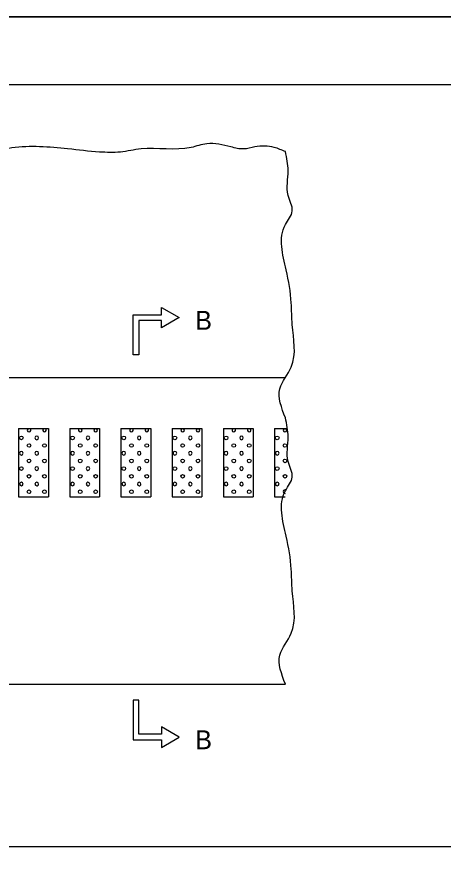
# Model space of a CAD drawing. Extents: x 481972 to 482652, y 100993 to 101433.
# Drawn here: x 482186.5 to 482249.5, y 101308 to 101433.2 of the extents above; entities that cross this region are included whole.
import ezdxf

# ---------------------------------------------------------------- set-up
doc = ezdxf.new("R2010")
doc.units = 0
for name, color, linetype in [('Design_PR_Roadway Dimensions', 7, 'Continuous'), ('Design_PR_Roadway Notes', 7, 'Continuous'), ('Level 48', 7, 'Continuous'), ('Sheets_50 Reference Boundary', 7, 'Continuous'), ('Sheets_General Details', 7, 'Continuous'), ('Sheets_Printer Plotting Border', 7, 'Continuous'), ('Stage_Construction Traffic Control', 7, 'Continuous'), ('Topo_EOP', 7, 'Continuous')]:
    doc.layers.add(name, color=color, linetype=linetype)

msp = doc.modelspace()

# ---------------------------------------------------------------- linework, layer by layer
at = {"layer": 'Design_PR_Roadway Dimensions'}
for p, q in [((482207.85, 101389.1), (482207.85, 101390.2)), ((482207.85, 101390.2), (482210.48, 101388.68)), ((482203.64, 101383.2), (482203.64, 101389.1)), ((482203.64, 101389.1), (482207.85, 101389.1)), ((482207.85, 101388.26), (482204.48, 101388.26)), ((482204.48, 101388.26), (482204.48, 101383.2)), ((482210.48, 101388.68), (482207.85, 101387.16)), ((482207.85, 101387.16), (482207.85, 101388.26)), ((482204.48, 101383.2), (482203.64, 101383.2)), ((482204.48, 101332.12), (482203.64, 101332.12)), ((482203.64, 101332.12), (482203.64, 101326.22)), ((482204.48, 101327.06), (482204.48, 101332.12)), ((482210.48, 101326.64), (482207.85, 101328.16)), ((482207.85, 101328.16), (482207.85, 101327.06)), ((482207.85, 101327.06), (482204.48, 101327.06)), ((482203.64, 101326.22), (482207.85, 101326.22)), ((482207.85, 101325.12), (482210.48, 101326.64)), ((482207.85, 101326.22), (482207.85, 101325.12))]:
    msp.add_line(p, q, dxfattribs=at)
at = {"layer": 'Level 48'}
msp.add_lwpolyline([(481972.17, 101433.16), (482652.17, 101433.16), (482652.17, 100993.16), (481972.17, 100993.16)], close=True, dxfattribs=at)
at = {"layer": 'Sheets_50 Reference Boundary'}
msp.add_lwpolyline([(482012.17, 101423.16), (482642.17, 101423.16), (482642.17, 101023.16), (482012.17, 101023.16)], close=True, dxfattribs=at)
at = {"layer": 'Sheets_General Details'}
msp.add_line((482652.17, 101433.16), (481972.17, 101433.16), dxfattribs=at)
msp.add_lwpolyline([(482012.17, 101423.16), (482642.17, 101423.16), (482642.17, 101003.16), (482012.17, 101003.16)], close=True, dxfattribs=at)
at = {"layer": 'Sheets_Printer Plotting Border'}
msp.add_lwpolyline([(481972.17, 100993.16), (482652.17, 100993.16), (482652.17, 101433.16), (481972.17, 101433.16)], close=True, dxfattribs=at)
at = {"layer": 'Stage_Construction Traffic Control'}
for centre in [(482187.12, 101370.9), (482194.69, 101370.9), (482202.26, 101370.9), (482209.83, 101370.9), (482217.4, 101370.9), (482224.96, 101370.9), (482188.26, 101369.77), (482190.54, 101369.77), (482195.83, 101369.77), (482198.11, 101369.77), (482203.4, 101369.77), (482205.67, 101369.77), (482210.97, 101369.77), (482213.24, 101369.77), (482218.53, 101369.77), (482220.81, 101369.77), (482226.1, 101369.77), (482188.26, 101367.49), (482190.54, 101367.49), (482195.83, 101367.49), (482198.11, 101367.49), (482203.4, 101367.49), (482205.67, 101367.49), (482210.97, 101367.49), (482213.24, 101367.49), (482218.53, 101367.49), (482220.81, 101367.49), (482226.1, 101367.49), (482187.12, 101366.35), (482188.26, 101365.21), (482190.54, 101365.21), (482194.69, 101366.35), (482195.83, 101365.21), (482198.11, 101365.21), (482202.26, 101366.35), (482203.4, 101365.21), (482205.67, 101365.21), (482209.83, 101366.35), (482210.97, 101365.21), (482213.24, 101365.21), (482217.4, 101366.35), (482218.53, 101365.21), (482220.81, 101365.21), (482224.96, 101366.35), (482226.1, 101365.21), (482188.26, 101362.93), (482190.54, 101362.93), (482195.83, 101362.93), (482198.11, 101362.93), (482203.4, 101362.93), (482205.67, 101362.93), (482210.97, 101362.93), (482213.24, 101362.93), (482218.53, 101362.93), (482220.81, 101362.93)]:
    msp.add_circle(centre, 0.269, dxfattribs=at)
for centre, start, end in [((482188.26, 101372.04), 116.1189, 63.8811), ((482190.54, 101372.04), 116.1189, 63.8811), ((482195.83, 101372.04), 116.1189, 63.8811), ((482198.11, 101372.04), 116.1189, 63.8811), ((482203.4, 101372.04), 116.1189, 63.8811), ((482205.67, 101372.04), 116.1189, 63.8811), ((482210.97, 101372.04), 116.1189, 63.8811), ((482213.24, 101372.04), 116.1189, 63.8811), ((482218.53, 101372.04), 116.1189, 63.8811), ((482220.81, 101372.04), 116.1189, 63.8811), ((482226.1, 101372.04), 116.1189, 63.8811), ((482189.4, 101370.9), 90, 270), ((482189.4, 101370.9), 270, 90), ((482196.97, 101370.9), 90, 270), ((482196.97, 101370.9), 270, 90), ((482204.54, 101370.9), 90, 270), ((482204.54, 101370.9), 270, 90), ((482212.1, 101370.9), 90, 270), ((482212.1, 101370.9), 270, 90), ((482219.67, 101370.9), 90, 270), ((482219.67, 101370.9), 270, 90), ((482187.12, 101368.63), 0, 180), ((482187.12, 101368.63), 180, 360), ((482189.4, 101368.63), 90, 180), ((482189.4, 101368.63), 180, 270), ((482189.4, 101368.63), 0, 89.9419), ((482189.4, 101368.63), 269.9419, 360), ((482194.69, 101368.63), 0, 180), ((482194.69, 101368.63), 180, 360), ((482196.97, 101368.63), 90, 180), ((482196.97, 101368.63), 180, 270), ((482196.97, 101368.63), 0, 89.9419), ((482196.97, 101368.63), 269.9419, 360), ((482202.26, 101368.63), 0, 180), ((482202.26, 101368.63), 180, 360), ((482204.54, 101368.63), 90, 180), ((482204.54, 101368.63), 180, 270), ((482204.53, 101368.63), 0, 89.9419), ((482204.54, 101368.63), 269.9419, 360), ((482209.83, 101368.63), 0, 180), ((482209.83, 101368.63), 180, 360), ((482212.1, 101368.63), 90, 180), ((482212.1, 101368.63), 180, 270), ((482212.1, 101368.63), 0, 89.9419), ((482212.1, 101368.63), 269.9419, 360), ((482217.4, 101368.63), 0, 180), ((482217.4, 101368.63), 180, 360), ((482219.67, 101368.63), 90, 180), ((482219.67, 101368.63), 180, 270), ((482219.67, 101368.63), 0, 89.9419), ((482219.67, 101368.63), 269.9419, 360), ((482224.96, 101368.63), 0, 180), ((482224.96, 101368.63), 180, 360), ((482189.4, 101366.35), 90, 270), ((482189.4, 101366.35), 270, 90), ((482196.97, 101366.35), 90, 270), ((482196.97, 101366.35), 270, 90), ((482204.54, 101366.35), 90, 270), ((482204.54, 101366.35), 270, 90), ((482212.1, 101366.35), 90, 270), ((482212.1, 101366.35), 270, 90), ((482219.67, 101366.35), 90, 270), ((482219.67, 101366.35), 270, 90), ((482187.12, 101364.07), 0, 180), ((482189.4, 101364.07), 90, 180), ((482189.4, 101364.07), 0, 89.9419), ((482194.69, 101364.07), 0, 180), ((482196.97, 101364.07), 90, 180), ((482196.97, 101364.07), 0, 89.9419), ((482202.26, 101364.07), 0, 180), ((482204.54, 101364.07), 90, 180), ((482204.53, 101364.07), 0, 89.9419), ((482209.83, 101364.07), 0, 180), ((482212.1, 101364.07), 90, 180), ((482212.1, 101364.07), 0, 89.9419), ((482217.4, 101364.07), 0, 180), ((482219.67, 101364.07), 90, 180), ((482219.67, 101364.07), 0, 89.9419), ((482224.96, 101364.07), 0, 180), ((482187.12, 101364.07), 180, 360), ((482189.4, 101364.07), 180, 270), ((482189.4, 101364.07), 269.9419, 360), ((482194.69, 101364.07), 180, 360), ((482196.97, 101364.07), 180, 270), ((482196.97, 101364.07), 269.9419, 360), ((482202.26, 101364.07), 180, 360), ((482204.54, 101364.07), 180, 270), ((482204.54, 101364.07), 269.9419, 360), ((482209.83, 101364.07), 180, 360), ((482212.1, 101364.07), 180, 270), ((482212.1, 101364.07), 269.9419, 360), ((482217.4, 101364.07), 180, 360), ((482219.67, 101364.07), 180, 270), ((482219.67, 101364.07), 269.9419, 360), ((482224.96, 101364.07), 180, 360), ((482226.1, 101362.93), 78.9611, 272.9557)]:
    msp.add_arc(centre, 0.269, start, end, dxfattribs=at)
at = {"layer": 'Topo_EOP'}
for p, q in [((482090.12, 101379.85), (482226.15, 101379.85)), ((482186.71, 101372.28), (482186.71, 101362.19)), ((482186.71, 101372.28), (482191.13, 101372.28)), ((482191.13, 101372.28), (482191.13, 101362.19)), ((482194.28, 101372.28), (482194.28, 101362.19)), ((482194.28, 101372.28), (482198.7, 101372.28)), ((482198.7, 101372.28), (482198.7, 101362.19)), ((482201.85, 101372.28), (482201.85, 101362.19)), ((482201.85, 101372.28), (482206.27, 101372.28)), ((482206.27, 101372.28), (482206.27, 101362.19)), ((482209.42, 101372.28), (482209.42, 101362.19)), ((482209.42, 101372.28), (482213.83, 101372.28)), ((482213.83, 101372.28), (482213.83, 101362.19)), ((482216.99, 101372.28), (482216.99, 101362.19)), ((482216.99, 101372.28), (482221.4, 101372.28)), ((482221.4, 101372.28), (482221.4, 101362.19)), ((482224.56, 101372.28), (482224.56, 101362.19)), ((482224.56, 101372.28), (482226.4, 101372.28)), ((482186.71, 101362.19), (482191.13, 101362.19)), ((482194.28, 101362.19), (482198.7, 101362.19)), ((482201.85, 101362.19), (482206.27, 101362.19)), ((482209.42, 101362.19), (482213.83, 101362.19)), ((482216.99, 101362.19), (482221.4, 101362.19)), ((482224.56, 101362.19), (482226.13, 101362.19)), ((482090.13, 101334.47), (482226.17, 101334.47)), ((482046.29, 101310.46), (482315.79, 101310.46))]:
    msp.add_line(p, q, dxfattribs=at)
for points in [[(482226.17, 101413.24), (482224.51, 101413.85), (482221.65, 101413.94), (482219.97, 101413.63), (482218.11, 101413.94), (482214.53, 101414.4), (482212.21, 101413.85), (482204.82, 101413.63), (482201.76, 101413.18), (482198.7, 101413.18), (482193.97, 101413.64), (482185.71, 101413.79), (482182.04, 101413.03), (482179.9, 101412.57), (482173.93, 101412.87), (482163.85, 101413.18), (482154.83, 101413.64), (482149.79, 101413.33), (482142.91, 101413.18), (482136.79, 101414.1), (482128.69, 101413.18), (482117.53, 101413.33), (482112.28, 101414.61), (482107.6, 101413.33), (482099.96, 101413.64), (482096.59, 101412.87), (482090.14, 101413.24)], [(482226.17, 101373.85), (482225.35, 101378.17), (482227.03, 101381.37), (482227.18, 101387.65), (482227.03, 101390.85), (482226.27, 101395.75), (482226.17, 101402.46), (482227.18, 101404.46), (482226.57, 101406.76), (482226.57, 101410.43), (482226.17, 101413.24)], [(482226.17, 101334.47), (482225.35, 101338.78), (482227.03, 101341.99), (482227.18, 101348.26), (482227.03, 101351.47), (482226.27, 101356.36), (482226.17, 101363.08), (482227.18, 101365.08), (482226.57, 101367.38), (482226.57, 101371.04), (482226.17, 101373.85)]]:
    msp.add_spline(points, degree=3, dxfattribs=at)

# ---------------------------------------------------------------- texts
at = {"layer": 'Design_PR_Roadway Notes'}
for p in [(482212.81, 101386.88), (482212.81, 101324.84)]:
    msp.add_text('B', height=2.8, dxfattribs=at).set_placement(p)

doc.saveas('drawing.dxf')
